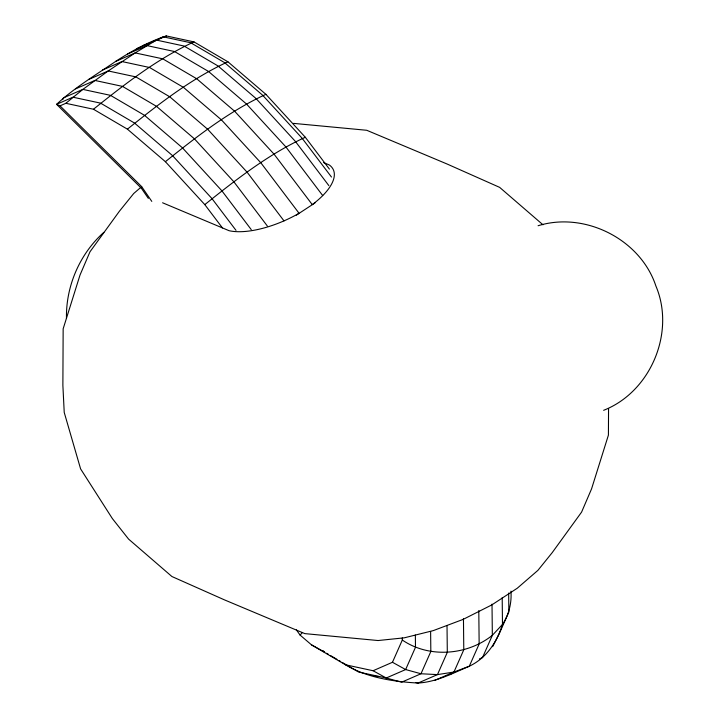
<?xml version="1.0" encoding="UTF-8"?>
<svg xmlns="http://www.w3.org/2000/svg" width="719" height="719" viewBox="0 0 719 719"><rect width="100%" height="100%" fill="white"/><g stroke="black" fill="none" stroke-linecap="round" stroke-linejoin="round"><path stroke-width="1.08" d="M608.553 408.473L608.418 435.094L591.557 488.884L581.581 512.117L552.201 552.65L537.884 570.383L517.267 588.223L491.778 604.931L463.126 619.392L433.287 630.608L404.285 637.825L378.095 640.539L304.829 633.619L224.436 599.862L171.922 576.53L128.593 539.106L112.371 518.588L80.6 468.887L64.225 412.436L62.877 385.384L63.155 328.808L80.025 275.018L89.992 251.785L119.381 211.26L133.698 193.519L141.113 187.102M148.348 198.399L141.373 188.243L141.643 186.607L60.037 105.837L56.585 104.327C74.479 87.718 95.636 75.028 115.768 61.349C131.604 51.031 148.366 41.801 166.368 35.95L193.977 41.891L227.923 61.798L265.904 94.333L305.314 137.266L329.419 169.1M62.661 99.662L63.47 97.847L82.856 89.399L108.227 70.956L135.163 52.909L156.445 40.093L163.078 36.804L190.688 42.745L224.634 62.661L262.606 95.187L302.016 138.12L331.477 177.036M296.381 629.898L300.12 635.111L311.525 644.871L345.471 664.787L373.08 670.728L392.466 662.28L402.316 640.036L402.289 637.906M345.471 664.787C367.103 677.702 393.239 681.639 418.072 683.05C436.397 681.998 452.736 673.281 469.3 666.234C486.475 658.074 496.928 642.121 502.482 624.425C509.007 614.574 511.784 602.864 510.966 591.126M492.632 646.669L499.013 634.248L508.854 612.004L508.657 593.067M300.12 635.111L302.205 632.711M60.037 105.837L65.851 103.302L82.856 89.399L110.465 95.339L144.42 115.256L182.392 147.781L221.803 190.715L251.264 229.631M65.851 103.302L93.461 109.243C124.818 84.114 157.398 58.706 193.977 41.891M93.461 109.243L127.416 129.159C158.773 104.021 191.353 78.623 227.923 61.798M127.416 129.159L165.388 161.685C196.745 136.556 229.325 111.157 265.904 94.333M222.432 227.914L204.798 204.618C236.156 179.489 268.735 154.082 305.314 137.266M296.327 215.161L314.985 202.938M449.914 674.674L453.437 672.364M603.636 410.306C650.641 391.918 675.59 332.448 655.899 286.027C640.566 239.31 584.915 211.233 538.082 225.739M137.05 48.533L156.445 40.093L184.046 46.034L218.001 65.941L255.973 98.476L295.383 141.409L328.862 185.628M152.051 42.187L155.115 40.848M157.164 39.958L166.368 35.95M127.533 54.024L146.919 45.585L174.528 51.525L208.474 71.433L246.455 103.967L285.865 146.901L322.687 195.541M115.768 61.349L135.163 52.909L162.773 58.841L196.718 78.757L234.691 111.283L274.101 154.217L312.271 204.627A63.901 26.19 -24.4 0 0 329.293 164.966L323.622 162.584M102.574 70.004L121.96 61.555L149.57 67.496L183.516 87.412L221.497 119.938L260.907 162.871L299.068 213.282A63.901 26.19 -24.4 0 1 229.046 230.691L162.575 202.776M88.841 79.396L108.227 70.956L135.837 76.888L169.783 96.804L207.755 129.339L247.174 172.263L283.996 220.904M75.504 88.895L94.89 80.447L122.5 86.388L156.445 106.304L194.418 138.83L233.837 181.763L267.315 225.982M479.438 658.91L482.503 657.579L492.344 635.326L502.482 624.425L502.195 597.687M434.555 680.48L453.941 672.04L469.3 666.234L479.151 643.981L478.791 610.566M143.683 45.252L150.001 43.077M373.988 676.264L378.383 676.489M293.487 123.371L366.753 130.283L447.146 164.04L499.651 187.371L542.989 224.795M415.95 682.592L418.072 683.05L437.458 674.611L453.941 672.04L463.782 649.796L463.458 618.601M402.316 640.036C429.162 658.442 467.224 655.369 492.344 635.326L492.012 604.14M392.466 662.28L405.642 669.56L420.983 673.757L437.458 674.611L447.308 652.358L447.02 625.62M373.08 670.728L386.247 677.999L401.597 682.205L420.983 673.757L430.834 651.513L430.618 631.462M311.525 644.871L324.691 652.151L323.002 650.704M326.579 653.256L328.466 654.362M330.354 655.467L336.95 659.341M338.838 660.446L340.725 661.552M342.612 662.657L358.637 672.058L386.247 677.999L405.642 669.56L415.483 647.307L415.357 635.057M141.373 188.243L56.585 104.327L72.952 97.2L100.561 103.132L134.516 123.048L172.488 155.583L211.898 198.507L236.003 230.35M165.388 161.685L204.798 204.618M141.643 186.607L151.79 201.383M66.472 318.391A98.755 84.204 -67.2 0 1 103.842 232.336"/></g></svg>
